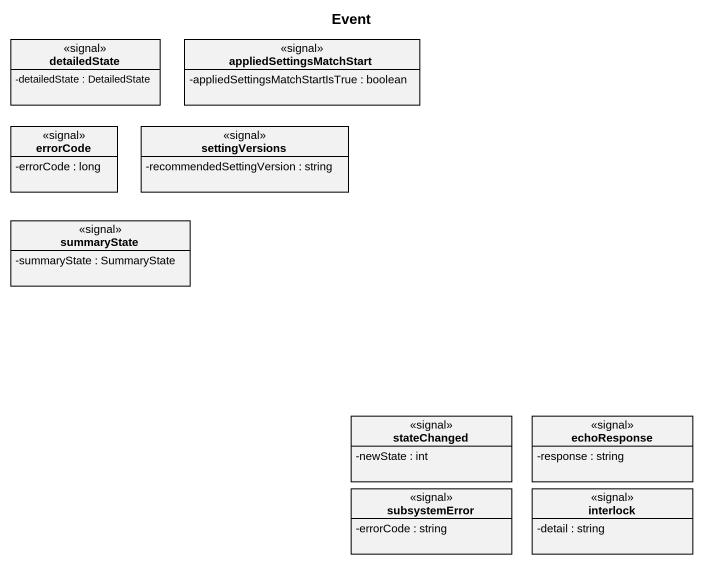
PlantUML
@startuml
title Event
hide circle
hide empty members
skinparam classAttributeIconSize 0
class detailedState <<signal>> {
  -detailedState : DetailedState
}
class appliedSettingsMatchStart <<signal>> {
  -appliedSettingsMatchStartIsTrue : boolean
}
class errorCode <<signal>> {
  -errorCode : long
}
class settingVersions <<signal>> {
  -recommendedSettingVersion : string
}
class summaryState <<signal>> {
  -summaryState : SummaryState
}
class stateChanged <<signal>> {
  -newState : int
}
class echoResponse <<signal>> {
  -response : string
}
class subsystemError <<signal>> {
  -errorCode : string
}
class interlock <<signal>> {
  -detail : string
}
@enduml
